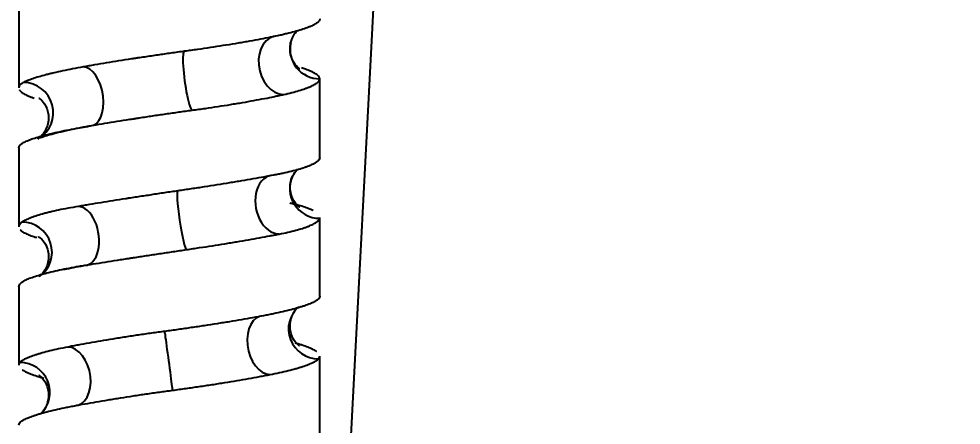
# Model space of a CAD drawing. Header units: millimetres. Extents: x 6110 to 6704, y -2661 to -1821.
# Drawn here: x 6587.32 to 6599.22, y -2411.13 to -2406 of the extents above; entities that cross this region are included whole.
import ezdxf

# ---------------------------------------------------------------- set-up
doc = ezdxf.new("R2010")
doc.units = ezdxf.units.MM
doc.header["$LTSCALE"] = 0.1
doc.linetypes.add('HIDDEN2', pattern=[4.7625, 3.175, -1.5875])
doc.layers.add('1', color=4, linetype='HIDDEN2', lineweight=13)
doc.layers.add('DIM', color=3, linetype='Continuous', lineweight=9)
doc.styles.get("Standard").update_dxf_attribs({"font": 'arial.ttf'})
doc.dimstyles.new('ISO-25', dxfattribs={"dimtxt": 2.5, "dimasz": 2.5, "dimexe": 1.25, "dimexo": 0.625, "dimtad": 1, "dimlfac": 5, "dimtxsty": 'Standard', "dimcen": 2.5, "dimadec": 0, "dimazin": 0, "dimtfac": 1, "dimtmove": 0, "dimatfit": 3, "dimfxl": 1, "dimarcsym": 0})

# ---------------------------------------------------------------- blocks, each defined once
blk = doc.blocks.new('*D44')
at = {"layer": 'Defpoints', "color": 0, "transparency": 16777216}
for p in [(6511.558, -2398.849), (6619.617, -2532.542), (6619.617, -2547.836)]:
    blk.add_point(p, dxfattribs=at)
at = {"layer": 'DIM', "color": 0, "lineweight": -2, "transparency": 16777216}
for p, q in [((6511.558, -2399.474), (6511.558, -2549.086)), ((6619.617, -2533.167), (6619.617, -2549.086)), ((6516.558, -2547.836), (6614.617, -2547.836))]:
    blk.add_line(p, q, dxfattribs=at)
at = {"layer": 'DIM', "color": 0, "transparency": 16777216}
for points in [[(6516.558, -2547.003), (6516.558, -2548.669), (6511.558, -2547.836)], [(6614.617, -2547.003), (6614.617, -2548.669), (6619.617, -2547.836)]]:
    blk.add_solid(points, dxfattribs=at)
at = {"layer": 'DIM', "color": 0, "transparency": 16777216, "insert": (6565.588, -2544.206), "char_height": 5, "attachment_point": 5, "bg_fill": 3, "box_fill_scale": 1.1, "bg_fill_color": 256, "bg_fill_true_color": 13158600, "bg_fill_transparency": 0}
blk.add_mtext('432,2', dxfattribs=at)

msp = doc.modelspace()

# ---------------------------------------------------------------- hatches: boundary and pattern name
at = {"layer": 'DIM'}
h = msp.add_hatch(dxfattribs=at)
h.set_pattern_fill('ANSI31', color=2)
edge = h.paths.add_edge_path()
edge.add_line((6619.617, -2595.98), (6619.617, -1962.206))
edge.add_line((6634.617, -1966.11), (6619.617, -1966.11))
edge.add_line((6634.617, -2610.98), (6634.617, -1966.11))
edge.add_line((6634.617, -2610.98), (6184.457, -2610.98))
edge.add_line((6619.617, -2595.98), (6184.457, -2595.98))
edge.add_line((6184.457, -2610.98), (6184.457, -2595.98))

# ---------------------------------------------------------------- linework, layer by layer
at = {"layer": '1', "color": 7, "linetype": 'Continuous', "lineweight": -3}
for p, q in [((6592.646, -2389.547), (6591.177, -2417.587)), ((6587.317, -2405.882), (6587.317, -2406.87)), ((6591.117, -2407.747), (6591.117, -2406.755)), ((6587.317, -2407.628), (6587.317, -2408.623)), ((6591.117, -2408.554), (6591.117, -2408.505)), ((6591.117, -2409.498), (6591.117, -2408.554)), ((6587.317, -2409.381), (6587.317, -2410.371)), ((6591.117, -2411.245), (6591.117, -2410.256))]:
    msp.add_line(p, q, dxfattribs=at)
for centre, major_axis, ratio, start_param, end_param in [((6590.624, -2406.582), (0.08, -0.366), 0.732351, 2.983658, 6.122305), ((6591.116, -2406.384), (0.366, -0.08), 0.990575, 3.135035, 4.928753), ((6589.457, -2406.78), (0.05, -0.372), 0.125124, 3.123834, 6.265728), ((6588.175, -2406.976), (0.065, -0.369), 0.543238, 6.190389, 9.32937), ((6587.393, -2407.172), (0.162, -0.338), 0.951797, 0.046394, 2.714074), ((6590.571, -2408.343), (0.071, -0.368), 0.706492, 3.006114, 6.147829), ((6591.112, -2408.145), (0.339, -0.161), 0.986896, 3.14199, 5.159563), ((6589.379, -2408.541), (0.055, -0.371), 0.083647, 3.129884, 6.268747), ((6588.109, -2408.738), (0.061, -0.37), 0.577825, 6.188621, 9.330405), ((6587.372, -2408.934), (0.196, -0.319), 0.961271, 0.043245, 2.606319), ((6591.093, -2409.92), (0.244, -0.285), 0.978635, 3.143304, 5.585263), ((6590.447, -2410.118), (0.071, -0.368), 0.640321, 3.019478, 6.158425), ((6589.21, -2410.316), (0.05, -0.372), 0.003422, 0.000061, 3.141885), ((6587.976, -2410.513), (0.071, -0.368), 0.646558, 6.161053, 9.29969), ((6587.339, -2410.709), (0.249, -0.281), 0.979864, 0.022465, 2.426472)]:
    msp.add_ellipse(centre, major_axis=major_axis, ratio=ratio, start_param=start_param, end_param=end_param, dxfattribs=at)
for points, knots in [([(6591.114, -2406.013), (6591.111, -2406.02), (6591.105, -2406.028), (6591.089, -2406.044), (6591.068, -2406.06), (6591.037, -2406.076), (6591.011, -2406.089), (6591.001, -2406.093), (6590.986, -2406.099), (6590.981, -2406.101), (6590.97, -2406.106), (6590.965, -2406.108), (6590.937, -2406.118), (6590.912, -2406.127), (6590.858, -2406.144), (6590.8, -2406.161), (6590.734, -2406.178), (6590.681, -2406.19), (6590.663, -2406.194), (6590.635, -2406.201), (6590.626, -2406.203), (6590.607, -2406.207), (6590.597, -2406.209), (6590.587, -2406.211)], [0, 0, 0, 0, 0.125, 0.125, 0.25, 0.375, 0.375, 0.4375, 0.4375, 0.46875, 0.46875, 0.5, 0.5, 0.625, 0.625, 0.75, 0.875, 0.875, 0.9375, 0.9375, 0.96875, 0.96875, 1, 1, 1, 1]), ([(6590.587, -2406.211), (6590.548, -2406.219), (6590.507, -2406.228), (6590.423, -2406.244), (6590.336, -2406.261), (6590.243, -2406.278), (6590.172, -2406.291), (6590.135, -2406.297), (6590.098, -2406.303), (6590.073, -2406.308), (6590.06, -2406.31), (6589.997, -2406.32), (6589.946, -2406.328), (6589.842, -2406.345), (6589.736, -2406.361), (6589.628, -2406.377), (6589.519, -2406.393), (6589.463, -2406.4), (6589.407, -2406.408)], [0, 0, 0, 0, 0.125, 0.125, 0.25, 0.375, 0.375, 0.4375, 0.46875, 0.46875, 0.5, 0.5, 0.625, 0.625, 0.75, 0.875, 0.875, 1, 1, 1, 1]), ([(6590.749, -2406.305), (6590.765, -2406.256), (6590.792, -2406.189), (6590.829, -2406.151), (6590.841, -2406.141)], [0, 0, 0, 0, 0.571236, 1, 1, 1, 1]), ([(6590.865, -2406.63), (6590.865, -2406.63), (6590.861, -2406.628), (6590.83, -2406.607), (6590.763, -2406.519), (6590.736, -2406.4), (6590.745, -2406.328), (6590.749, -2406.305)], [0, 0, 0, 0, 0.105137, 0.35209, 0.595672, 0.874903, 1, 1, 1, 1]), ([(6589.407, -2406.408), (6589.351, -2406.415), (6589.294, -2406.423), (6589.182, -2406.439), (6589.07, -2406.455), (6588.959, -2406.471), (6588.876, -2406.484), (6588.849, -2406.488), (6588.807, -2406.494), (6588.793, -2406.496), (6588.766, -2406.5), (6588.752, -2406.502), (6588.684, -2406.513), (6588.63, -2406.521), (6588.525, -2406.538), (6588.421, -2406.555), (6588.322, -2406.572), (6588.248, -2406.584), (6588.224, -2406.589), (6588.188, -2406.595), (6588.177, -2406.597), (6588.153, -2406.601), (6588.141, -2406.603), (6588.13, -2406.605)], [0, 0, 0, 0, 0.125, 0.125, 0.25, 0.375, 0.375, 0.4375, 0.4375, 0.46875, 0.46875, 0.5, 0.5, 0.625, 0.625, 0.75, 0.875, 0.875, 0.9375, 0.9375, 0.96875, 0.96875, 1, 1, 1, 1]), ([(6588.13, -2406.605), (6588.084, -2406.613), (6588.039, -2406.622), (6587.954, -2406.638), (6587.872, -2406.655), (6587.797, -2406.672), (6587.743, -2406.684), (6587.717, -2406.69), (6587.692, -2406.697), (6587.675, -2406.701), (6587.667, -2406.703), (6587.627, -2406.713), (6587.597, -2406.722), (6587.541, -2406.738), (6587.49, -2406.754), (6587.448, -2406.77), (6587.42, -2406.782), (6587.411, -2406.786), (6587.394, -2406.793), (6587.387, -2406.797), (6587.379, -2406.801)], [0, 0, 0, 0, 0.125, 0.125, 0.25, 0.375, 0.375, 0.4375, 0.46875, 0.46875, 0.5, 0.5, 0.625, 0.625, 0.75, 0.875, 0.875, 0.9375, 0.9375, 1, 1, 1, 1]), ([(6591.117, -2406.756), (6591.117, -2406.748), (6591.115, -2406.74), (6591.106, -2406.725), (6591.091, -2406.709), (6591.067, -2406.692), (6591.045, -2406.68), (6591.037, -2406.676), (6591.024, -2406.669), (6591.02, -2406.667), (6591.011, -2406.663), (6591.006, -2406.661), (6590.982, -2406.65), (6590.96, -2406.642), (6590.921, -2406.628), (6590.904, -2406.622), (6590.887, -2406.617)], [0, 0, 0, 0, 0.177172, 0.177172, 0.354343, 0.531515, 0.531515, 0.6201, 0.6201, 0.664393, 0.664393, 0.708686, 0.708686, 0.885858, 0.885858, 1, 1, 1, 1]), ([(6587.379, -2406.801), (6587.365, -2406.808), (6587.353, -2406.816), (6587.334, -2406.832), (6587.321, -2406.847), (6587.317, -2406.862), (6587.317, -2406.87)], [0, 0, 0, 0, 0.344473, 0.344473, 0.688947, 1, 1, 1, 1]), ([(6590.66, -2406.953), (6590.697, -2406.945), (6590.731, -2406.937), (6590.796, -2406.92), (6590.857, -2406.903), (6590.909, -2406.886), (6590.945, -2406.874), (6590.962, -2406.867), (6590.978, -2406.861), (6590.988, -2406.857), (6590.993, -2406.855), (6591.018, -2406.844), (6591.035, -2406.836), (6591.064, -2406.819), (6591.089, -2406.803), (6591.104, -2406.787), (6591.114, -2406.771), (6591.117, -2406.764), (6591.117, -2406.756)], [0, 0, 0, 0, 0.125, 0.125, 0.25, 0.375, 0.375, 0.4375, 0.46875, 0.46875, 0.5, 0.5, 0.625, 0.625, 0.75, 0.875, 0.875, 1, 1, 1, 1]), ([(6587.324, -2406.893), (6587.325, -2406.894), (6587.326, -2406.896), (6587.332, -2406.905), (6587.34, -2406.914), (6587.361, -2406.931), (6587.387, -2406.947), (6587.422, -2406.964), (6587.452, -2406.977), (6587.462, -2406.981), (6587.479, -2406.987), (6587.485, -2406.989), (6587.497, -2406.993), (6587.503, -2406.995), (6587.509, -2406.998)], [0, 0, 0, 0, 0.041081, 0.041081, 0.280811, 0.280811, 0.520541, 0.76027, 0.76027, 0.880135, 0.880135, 0.940068, 0.940068, 1, 1, 1, 1]), ([(6587.57, -2406.998), (6587.57, -2406.998), (6587.582, -2407.004), (6587.643, -2407.062), (6587.703, -2407.197), (6587.686, -2407.362), (6587.612, -2407.471), (6587.564, -2407.506), (6587.555, -2407.512), (6587.555, -2407.511)], [0, 0, 0, 0, 0.135265, 0.275243, 0.432302, 0.613363, 0.763877, 0.892104, 1, 1, 1, 1]), ([(6589.506, -2407.151), (6589.562, -2407.144), (6589.618, -2407.136), (6589.727, -2407.12), (6589.834, -2407.104), (6589.938, -2407.088), (6590.015, -2407.075), (6590.041, -2407.071), (6590.079, -2407.065), (6590.091, -2407.063), (6590.116, -2407.059), (6590.129, -2407.056), (6590.19, -2407.046), (6590.238, -2407.037), (6590.331, -2407.02), (6590.421, -2407.004), (6590.504, -2406.987), (6590.564, -2406.974), (6590.584, -2406.97), (6590.613, -2406.964), (6590.623, -2406.961), (6590.642, -2406.957), (6590.651, -2406.955), (6590.66, -2406.953)], [0, 0, 0, 0, 0.125, 0.125, 0.25, 0.375, 0.375, 0.4375, 0.4375, 0.46875, 0.46875, 0.5, 0.5, 0.625, 0.625, 0.75, 0.875, 0.875, 0.9375, 0.9375, 0.96875, 0.96875, 1, 1, 1, 1]), ([(6588.221, -2407.347), (6588.269, -2407.339), (6588.318, -2407.331), (6588.417, -2407.314), (6588.519, -2407.298), (6588.624, -2407.281), (6588.704, -2407.268), (6588.731, -2407.264), (6588.772, -2407.258), (6588.786, -2407.256), (6588.813, -2407.251), (6588.827, -2407.249), (6588.896, -2407.239), (6588.951, -2407.23), (6589.062, -2407.214), (6589.173, -2407.198), (6589.284, -2407.182), (6589.395, -2407.166), (6589.451, -2407.159), (6589.506, -2407.151)], [0, 0, 0, 0, 0.125, 0.125, 0.25, 0.375, 0.375, 0.4375, 0.4375, 0.46875, 0.46875, 0.5, 0.5, 0.625, 0.625, 0.75, 0.875, 0.875, 1, 1, 1, 1]), ([(6587.407, -2407.544), (6587.424, -2407.537), (6587.444, -2407.529), (6587.487, -2407.513), (6587.535, -2407.497), (6587.592, -2407.481), (6587.638, -2407.469), (6587.654, -2407.465), (6587.678, -2407.458), (6587.687, -2407.456), (6587.703, -2407.452), (6587.712, -2407.45), (6587.756, -2407.439), (6587.792, -2407.431), (6587.869, -2407.414), (6587.949, -2407.397), (6588.035, -2407.381), (6588.103, -2407.368), (6588.126, -2407.364), (6588.161, -2407.358), (6588.173, -2407.356), (6588.197, -2407.351), (6588.209, -2407.349), (6588.221, -2407.347)], [0, 0, 0, 0, 0.125, 0.125, 0.25, 0.375, 0.375, 0.4375, 0.4375, 0.46875, 0.46875, 0.5, 0.5, 0.625, 0.625, 0.75, 0.875, 0.875, 0.9375, 0.9375, 0.96875, 0.96875, 1, 1, 1, 1]), ([(6587.555, -2407.511), (6587.565, -2407.506), (6587.605, -2407.49), (6587.759, -2407.443), (6587.986, -2407.392), (6588.165, -2407.359), (6588.239, -2407.346)], [0, 0, 0, 0, 0.191864, 0.465081, 0.794841, 1, 1, 1, 1]), ([(6587.317, -2407.628), (6587.317, -2407.624), (6587.318, -2407.619), (6587.322, -2407.607), (6587.331, -2407.591), (6587.351, -2407.575), (6587.369, -2407.563), (6587.376, -2407.559), (6587.391, -2407.552), (6587.399, -2407.548), (6587.407, -2407.544)], [0, 0, 0, 0, 0.146753, 0.146753, 0.431169, 0.715584, 0.715584, 0.857792, 0.857792, 1, 1, 1, 1]), ([(6591.108, -2407.774), (6591.103, -2407.783), (6591.095, -2407.791), (6591.074, -2407.808), (6591.048, -2407.825), (6591.014, -2407.841), (6590.984, -2407.854), (6590.974, -2407.858), (6590.957, -2407.865), (6590.951, -2407.867), (6590.94, -2407.871), (6590.934, -2407.873), (6590.903, -2407.884), (6590.876, -2407.892), (6590.819, -2407.909), (6590.758, -2407.925), (6590.689, -2407.941), (6590.633, -2407.953), (6590.615, -2407.956), (6590.586, -2407.962), (6590.576, -2407.964), (6590.556, -2407.968), (6590.546, -2407.97), (6590.536, -2407.972)], [0, 0, 0, 0, 0.125, 0.125, 0.25, 0.375, 0.375, 0.4375, 0.4375, 0.46875, 0.46875, 0.5, 0.5, 0.625, 0.625, 0.75, 0.875, 0.875, 0.9375, 0.9375, 0.96875, 0.96875, 1, 1, 1, 1]), ([(6591.117, -2407.747), (6591.117, -2407.748), (6591.117, -2407.749), (6591.116, -2407.758), (6591.114, -2407.766), (6591.108, -2407.774)], [0, 0, 0, 0, 0.113477, 0.113477, 1, 1, 1, 1]), ([(6590.774, -2407.984), (6590.796, -2407.949), (6590.818, -2407.915), (6590.837, -2407.896), (6590.84, -2407.893)], [0, 0, 0, 0, 0.78953, 1, 1, 1, 1]), ([(6590.536, -2407.972), (6590.495, -2407.979), (6590.452, -2407.987), (6590.365, -2408.003), (6590.274, -2408.019), (6590.178, -2408.035), (6590.104, -2408.048), (6590.067, -2408.054), (6590.028, -2408.061), (6590.002, -2408.065), (6589.989, -2408.067), (6589.925, -2408.078), (6589.872, -2408.086), (6589.766, -2408.103), (6589.658, -2408.12), (6589.549, -2408.137), (6589.438, -2408.153), (6589.382, -2408.162), (6589.325, -2408.17)], [0, 0, 0, 0, 0.125, 0.125, 0.25, 0.375, 0.375, 0.4375, 0.46875, 0.46875, 0.5, 0.5, 0.625, 0.625, 0.75, 0.875, 0.875, 1, 1, 1, 1]), ([(6590.864, -2408.376), (6590.864, -2408.376), (6590.855, -2408.37), (6590.8, -2408.322), (6590.735, -2408.194), (6590.742, -2408.061), (6590.767, -2407.998), (6590.774, -2407.984)], [0, 0, 0, 0, 0.181215, 0.39931, 0.63991, 0.922811, 1, 1, 1, 1]), ([(6589.325, -2408.17), (6589.269, -2408.178), (6589.213, -2408.186), (6589.101, -2408.203), (6588.99, -2408.22), (6588.88, -2408.237), (6588.798, -2408.249), (6588.771, -2408.253), (6588.73, -2408.26), (6588.717, -2408.262), (6588.69, -2408.266), (6588.676, -2408.268), (6588.609, -2408.279), (6588.556, -2408.287), (6588.453, -2408.303), (6588.352, -2408.319), (6588.255, -2408.335), (6588.184, -2408.347), (6588.16, -2408.351), (6588.114, -2408.359), (6588.091, -2408.362), (6588.069, -2408.366)], [0, 0, 0, 0, 0.125, 0.125, 0.25, 0.375, 0.375, 0.4375, 0.4375, 0.46875, 0.46875, 0.5, 0.5, 0.625, 0.625, 0.75, 0.875, 0.875, 0.9375, 0.9375, 1, 1, 1, 1]), ([(6588.069, -2408.366), (6588.023, -2408.374), (6587.98, -2408.382), (6587.897, -2408.397), (6587.817, -2408.413), (6587.745, -2408.429), (6587.694, -2408.442), (6587.669, -2408.448), (6587.645, -2408.454), (6587.629, -2408.458), (6587.622, -2408.461), (6587.584, -2408.471), (6587.556, -2408.48), (6587.504, -2408.496), (6587.457, -2408.513), (6587.419, -2408.53), (6587.394, -2408.542), (6587.386, -2408.547), (6587.376, -2408.553), (6587.372, -2408.555), (6587.366, -2408.559), (6587.362, -2408.561), (6587.36, -2408.563)], [0, 0, 0, 0, 0.125, 0.125, 0.25, 0.375, 0.375, 0.4375, 0.46875, 0.46875, 0.5, 0.5, 0.625, 0.625, 0.75, 0.875, 0.875, 0.9375, 0.9375, 0.96875, 0.96875, 1, 1, 1, 1]), ([(6591.032, -2408.419), (6591.032, -2408.419), (6591.032, -2408.419), (6591.016, -2408.411), (6590.997, -2408.403), (6590.957, -2408.387), (6590.912, -2408.371), (6590.859, -2408.355), (6590.816, -2408.344), (6590.801, -2408.34), (6590.77, -2408.333), (6590.755, -2408.329), (6590.738, -2408.325)], [0, 0, 0, 0, 0.002896, 0.002896, 0.252172, 0.252172, 0.501448, 0.750724, 0.750724, 0.875362, 0.875362, 1, 1, 1, 1]), ([(6587.36, -2408.563), (6587.348, -2408.571), (6587.338, -2408.58), (6587.325, -2408.596), (6587.319, -2408.608), (6587.317, -2408.62), (6587.317, -2408.623)], [0, 0, 0, 0, 0.415517, 0.415517, 0.831033, 1, 1, 1, 1]), ([(6590.606, -2408.715), (6590.645, -2408.707), (6590.681, -2408.7), (6590.75, -2408.684), (6590.815, -2408.668), (6590.872, -2408.651), (6590.911, -2408.639), (6590.93, -2408.633), (6590.948, -2408.626), (6590.96, -2408.622), (6590.965, -2408.62), (6590.992, -2408.609), (6591.012, -2408.601), (6591.046, -2408.584), (6591.075, -2408.567), (6591.094, -2408.55), (6591.108, -2408.533), (6591.113, -2408.525), (6591.116, -2408.516)], [0, 0, 0, 0, 0.125, 0.125, 0.25, 0.375, 0.375, 0.4375, 0.46875, 0.46875, 0.5, 0.5, 0.625, 0.625, 0.75, 0.875, 0.875, 1, 1, 1, 1]), ([(6587.333, -2408.66), (6587.334, -2408.661), (6587.335, -2408.662), (6587.344, -2408.671), (6587.354, -2408.68), (6587.38, -2408.696), (6587.41, -2408.712), (6587.449, -2408.728), (6587.482, -2408.74), (6587.494, -2408.744), (6587.518, -2408.751), (6587.531, -2408.755), (6587.545, -2408.759)], [0, 0, 0, 0, 0.03285, 0.03285, 0.274638, 0.274638, 0.516425, 0.758213, 0.758213, 0.879106, 0.879106, 1, 1, 1, 1]), ([(6589.433, -2408.912), (6589.489, -2408.904), (6589.544, -2408.895), (6589.654, -2408.879), (6589.761, -2408.862), (6589.867, -2408.845), (6589.944, -2408.833), (6589.97, -2408.829), (6590.008, -2408.822), (6590.021, -2408.82), (6590.047, -2408.816), (6590.059, -2408.814), (6590.122, -2408.803), (6590.171, -2408.795), (6590.265, -2408.778), (6590.357, -2408.762), (6590.444, -2408.746), (6590.506, -2408.734), (6590.526, -2408.731), (6590.567, -2408.723), (6590.586, -2408.719), (6590.606, -2408.715)], [0, 0, 0, 0, 0.125, 0.125, 0.25, 0.375, 0.375, 0.4375, 0.4375, 0.46875, 0.46875, 0.5, 0.5, 0.625, 0.625, 0.75, 0.875, 0.875, 0.9375, 0.9375, 1, 1, 1, 1]), ([(6587.565, -2408.748), (6587.565, -2408.748), (6587.572, -2408.752), (6587.62, -2408.788), (6587.692, -2408.905), (6587.699, -2409.074), (6587.633, -2409.202), (6587.583, -2409.244), (6587.571, -2409.253), (6587.568, -2409.254)], [0, 0, 0, 0, 0.100874, 0.253121, 0.416259, 0.612936, 0.783096, 0.924672, 1, 1, 1, 1]), ([(6588.15, -2409.11), (6588.197, -2409.102), (6588.245, -2409.094), (6588.343, -2409.079), (6588.444, -2409.063), (6588.548, -2409.046), (6588.628, -2409.034), (6588.655, -2409.03), (6588.696, -2409.023), (6588.709, -2409.021), (6588.737, -2409.017), (6588.751, -2409.015), (6588.819, -2409.004), (6588.875, -2408.996), (6588.985, -2408.979), (6589.097, -2408.962), (6589.208, -2408.945), (6589.32, -2408.929), (6589.377, -2408.92), (6589.433, -2408.912)], [0, 0, 0, 0, 0.125, 0.125, 0.25, 0.375, 0.375, 0.4375, 0.4375, 0.46875, 0.46875, 0.5, 0.5, 0.625, 0.625, 0.75, 0.875, 0.875, 1, 1, 1, 1]), ([(6587.385, -2409.305), (6587.4, -2409.297), (6587.418, -2409.289), (6587.457, -2409.272), (6587.5, -2409.256), (6587.552, -2409.239), (6587.595, -2409.226), (6587.609, -2409.222), (6587.632, -2409.216), (6587.64, -2409.214), (6587.656, -2409.21), (6587.664, -2409.208), (6587.705, -2409.197), (6587.74, -2409.189), (6587.812, -2409.172), (6587.888, -2409.156), (6587.971, -2409.14), (6588.036, -2409.129), (6588.058, -2409.125), (6588.103, -2409.117), (6588.126, -2409.113), (6588.15, -2409.11)], [0, 0, 0, 0, 0.125, 0.125, 0.25, 0.375, 0.375, 0.4375, 0.4375, 0.46875, 0.46875, 0.5, 0.5, 0.625, 0.625, 0.75, 0.875, 0.875, 0.9375, 0.9375, 1, 1, 1, 1]), ([(6587.885, -2409.161), (6587.897, -2409.159), (6587.982, -2409.141), (6588.078, -2409.123), (6588.17, -2409.108)], [0, 0, 0, 0, 0.141323, 1, 1, 1, 1]), ([(6587.317, -2409.382), (6587.317, -2409.381), (6587.317, -2409.381), (6587.317, -2409.372), (6587.323, -2409.355), (6587.338, -2409.339), (6587.353, -2409.326), (6587.358, -2409.322), (6587.368, -2409.316), (6587.371, -2409.314), (6587.378, -2409.31), (6587.382, -2409.307), (6587.385, -2409.305)], [0, 0, 0, 0, 0.012138, 0.012138, 0.341425, 0.670713, 0.670713, 0.835356, 0.835356, 0.917678, 0.917678, 1, 1, 1, 1]), ([(6591.085, -2409.549), (6591.074, -2409.556), (6591.062, -2409.564), (6591.031, -2409.58), (6590.996, -2409.596), (6590.952, -2409.612), (6590.915, -2409.625), (6590.902, -2409.629), (6590.882, -2409.635), (6590.875, -2409.637), (6590.861, -2409.642), (6590.854, -2409.644), (6590.818, -2409.654), (6590.787, -2409.663), (6590.721, -2409.68), (6590.651, -2409.697), (6590.574, -2409.714), (6590.513, -2409.726), (6590.492, -2409.731), (6590.46, -2409.737), (6590.449, -2409.739), (6590.428, -2409.743), (6590.417, -2409.745), (6590.406, -2409.747)], [0, 0, 0, 0, 0.125, 0.125, 0.25, 0.375, 0.375, 0.4375, 0.4375, 0.46875, 0.46875, 0.5, 0.5, 0.625, 0.625, 0.75, 0.875, 0.875, 0.9375, 0.9375, 0.96875, 0.96875, 1, 1, 1, 1]), ([(6591.117, -2409.499), (6591.117, -2409.5), (6591.117, -2409.509), (6591.114, -2409.518), (6591.103, -2409.533), (6591.095, -2409.541), (6591.085, -2409.549)], [0, 0, 0, 0, 0.047061, 0.52353, 0.52353, 1, 1, 1, 1]), ([(6590.406, -2409.747), (6590.362, -2409.756), (6590.316, -2409.764), (6590.223, -2409.781), (6590.128, -2409.797), (6590.028, -2409.814), (6589.951, -2409.827), (6589.925, -2409.831), (6589.886, -2409.837), (6589.873, -2409.839), (6589.846, -2409.844), (6589.833, -2409.846), (6589.766, -2409.856), (6589.712, -2409.865), (6589.604, -2409.881), (6589.495, -2409.897), (6589.384, -2409.913), (6589.273, -2409.929), (6589.217, -2409.936), (6589.16, -2409.944)], [0, 0, 0, 0, 0.125, 0.125, 0.25, 0.375, 0.375, 0.4375, 0.4375, 0.46875, 0.46875, 0.5, 0.5, 0.625, 0.625, 0.75, 0.875, 0.875, 1, 1, 1, 1]), ([(6590.863, -2410.128), (6590.863, -2410.128), (6590.862, -2410.128), (6590.843, -2410.118), (6590.776, -2410.043), (6590.728, -2409.9), (6590.749, -2409.79), (6590.77, -2409.743)], [0, 0, 0, 0, 0.023005, 0.259119, 0.478268, 0.728475, 1, 1, 1, 1]), ([(6589.16, -2409.944), (6589.103, -2409.952), (6589.047, -2409.959), (6588.935, -2409.975), (6588.825, -2409.991), (6588.716, -2410.007), (6588.636, -2410.02), (6588.609, -2410.024), (6588.569, -2410.03), (6588.556, -2410.032), (6588.529, -2410.037), (6588.516, -2410.039), (6588.451, -2410.049), (6588.399, -2410.058), (6588.3, -2410.075), (6588.203, -2410.091), (6588.111, -2410.108), (6588.043, -2410.121), (6588.021, -2410.125), (6587.989, -2410.131), (6587.978, -2410.133), (6587.957, -2410.137), (6587.946, -2410.139), (6587.936, -2410.142)], [0, 0, 0, 0, 0.125, 0.125, 0.25, 0.375, 0.375, 0.4375, 0.4375, 0.46875, 0.46875, 0.5, 0.5, 0.625, 0.625, 0.75, 0.875, 0.875, 0.9375, 0.9375, 0.96875, 0.96875, 1, 1, 1, 1]), ([(6587.936, -2410.142), (6587.894, -2410.15), (6587.854, -2410.158), (6587.779, -2410.175), (6587.707, -2410.191), (6587.643, -2410.208), (6587.598, -2410.221), (6587.577, -2410.227), (6587.556, -2410.233), (6587.542, -2410.237), (6587.536, -2410.24), (6587.504, -2410.25), (6587.48, -2410.258), (6587.438, -2410.275), (6587.4, -2410.291), (6587.372, -2410.307), (6587.348, -2410.322), (6587.339, -2410.33), (6587.332, -2410.337)], [0, 0, 0, 0, 0.125, 0.125, 0.25, 0.375, 0.375, 0.4375, 0.46875, 0.46875, 0.5, 0.5, 0.625, 0.625, 0.75, 0.875, 0.875, 1, 1, 1, 1]), ([(6591.076, -2410.199), (6591.074, -2410.198), (6591.072, -2410.196), (6591.058, -2410.186), (6591.043, -2410.178), (6591.008, -2410.161), (6590.969, -2410.144), (6590.921, -2410.127), (6590.881, -2410.114), (6590.868, -2410.11), (6590.846, -2410.104), (6590.839, -2410.102), (6590.824, -2410.097), (6590.816, -2410.095), (6590.808, -2410.093)], [0, 0, 0, 0, 0.042118, 0.042118, 0.281589, 0.281589, 0.521059, 0.76053, 0.76053, 0.880265, 0.880265, 0.940132, 0.940132, 1, 1, 1, 1]), ([(6591.101, -2410.292), (6591.108, -2410.284), (6591.113, -2410.277), (6591.117, -2410.265), (6591.117, -2410.261), (6591.117, -2410.257)], [0, 0, 0, 0, 0.675115, 0.675115, 1, 1, 1, 1]), ([(6587.332, -2410.337), (6587.325, -2410.345), (6587.32, -2410.353), (6587.318, -2410.363), (6587.317, -2410.367), (6587.317, -2410.37)], [0, 0, 0, 0, 0.716266, 0.716266, 1, 1, 1, 1]), ([(6590.488, -2410.489), (6590.53, -2410.481), (6590.57, -2410.473), (6590.646, -2410.456), (6590.719, -2410.439), (6590.783, -2410.422), (6590.829, -2410.41), (6590.851, -2410.403), (6590.871, -2410.397), (6590.885, -2410.393), (6590.892, -2410.391), (6590.925, -2410.38), (6590.948, -2410.372), (6590.991, -2410.355), (6591.03, -2410.339), (6591.059, -2410.323), (6591.083, -2410.307), (6591.093, -2410.3), (6591.101, -2410.292)], [0, 0, 0, 0, 0.125, 0.125, 0.25, 0.375, 0.375, 0.4375, 0.46875, 0.46875, 0.5, 0.5, 0.625, 0.625, 0.75, 0.875, 0.875, 1, 1, 1, 1]), ([(6587.361, -2410.429), (6587.363, -2410.431), (6587.365, -2410.432), (6587.38, -2410.442), (6587.396, -2410.451), (6587.431, -2410.467), (6587.471, -2410.484), (6587.52, -2410.501), (6587.56, -2410.513), (6587.574, -2410.518), (6587.596, -2410.524), (6587.603, -2410.526), (6587.618, -2410.53), (6587.626, -2410.532), (6587.634, -2410.534)], [0, 0, 0, 0, 0.041946, 0.041946, 0.281459, 0.281459, 0.520973, 0.760486, 0.760486, 0.880243, 0.880243, 0.940122, 0.940122, 1, 1, 1, 1]), ([(6587.57, -2410.497), (6587.57, -2410.497), (6587.571, -2410.497), (6587.587, -2410.506), (6587.653, -2410.576), (6587.705, -2410.716), (6587.68, -2410.878), (6587.619, -2410.96), (6587.593, -2410.985), (6587.588, -2410.99)], [0, 0, 0, 0, 0.011854, 0.196675, 0.365871, 0.558269, 0.776454, 0.955214, 1, 1, 1, 1]), ([(6589.26, -2410.687), (6589.317, -2410.68), (6589.373, -2410.672), (6589.485, -2410.656), (6589.595, -2410.64), (6589.704, -2410.624), (6589.785, -2410.612), (6589.812, -2410.607), (6589.852, -2410.601), (6589.865, -2410.599), (6589.892, -2410.595), (6589.905, -2410.593), (6589.971, -2410.582), (6590.022, -2410.574), (6590.122, -2410.557), (6590.22, -2410.54), (6590.312, -2410.523), (6590.38, -2410.51), (6590.402, -2410.506), (6590.435, -2410.5), (6590.446, -2410.498), (6590.467, -2410.493), (6590.478, -2410.491), (6590.488, -2410.489)], [0, 0, 0, 0, 0.125, 0.125, 0.25, 0.375, 0.375, 0.4375, 0.4375, 0.46875, 0.46875, 0.5, 0.5, 0.625, 0.625, 0.75, 0.875, 0.875, 0.9375, 0.9375, 0.96875, 0.96875, 1, 1, 1, 1]), ([(6588.018, -2410.884), (6588.062, -2410.875), (6588.107, -2410.867), (6588.199, -2410.851), (6588.294, -2410.834), (6588.394, -2410.817), (6588.47, -2410.805), (6588.496, -2410.8), (6588.535, -2410.794), (6588.548, -2410.792), (6588.575, -2410.788), (6588.588, -2410.786), (6588.655, -2410.775), (6588.708, -2410.767), (6588.816, -2410.75), (6588.925, -2410.734), (6589.036, -2410.718), (6589.147, -2410.703), (6589.203, -2410.695), (6589.26, -2410.687)], [0, 0, 0, 0, 0.125, 0.125, 0.25, 0.375, 0.375, 0.4375, 0.4375, 0.46875, 0.46875, 0.5, 0.5, 0.625, 0.625, 0.75, 0.875, 0.875, 1, 1, 1, 1]), ([(6587.347, -2411.081), (6587.357, -2411.073), (6587.369, -2411.065), (6587.399, -2411.05), (6587.433, -2411.034), (6587.477, -2411.018), (6587.513, -2411.005), (6587.526, -2411.001), (6587.546, -2410.995), (6587.552, -2410.993), (6587.566, -2410.988), (6587.573, -2410.986), (6587.609, -2410.976), (6587.64, -2410.967), (6587.705, -2410.951), (6587.774, -2410.934), (6587.851, -2410.917), (6587.911, -2410.904), (6587.932, -2410.9), (6587.964, -2410.894), (6587.974, -2410.892), (6587.996, -2410.888), (6588.007, -2410.886), (6588.018, -2410.884)], [0, 0, 0, 0, 0.125, 0.125, 0.25, 0.375, 0.375, 0.4375, 0.4375, 0.46875, 0.46875, 0.5, 0.5, 0.625, 0.625, 0.75, 0.875, 0.875, 0.9375, 0.9375, 0.96875, 0.96875, 1, 1, 1, 1]), ([(6587.317, -2411.128), (6587.317, -2411.127), (6587.317, -2411.119), (6587.32, -2411.111), (6587.33, -2411.096), (6587.337, -2411.088), (6587.347, -2411.081)], [0, 0, 0, 0, 0.006089, 0.503044, 0.503044, 1, 1, 1, 1])]:
    msp.add_open_spline(points, degree=3, knots=knots, dxfattribs=at)
for points in [[(6591.117, -2405.998), (6591.117, -2406.003), (6591.116, -2406.008), (6591.114, -2406.013)], [(6591.116, -2408.516), (6591.117, -2408.513), (6591.117, -2408.509), (6591.117, -2408.505)]]:
    msp.add_open_spline(points, degree=3, dxfattribs=at)

# ---------------------------------------------------------------- next in the draw order: dimensions: what is measured, and where the dimension line sits
at = {"layer": 'DIM'}
dim = msp.add_linear_dim(base=(6619.617, -2547.836), p1=(6511.558, -2398.849), p2=(6619.617, -2532.542), dimstyle='ISO-25', override={"dimtxt": 5, "dimasz": 5, "dimdec": 1, "dimlfac": 4, "dimadec": 1, "dimtdec": 1, "dimfxl": 1.25, "dimtfill": 1}, dxfattribs=at)
dim.commit()
dim.dimension.update_dxf_attribs({"geometry": '*D44', "text_midpoint": (6565.588, -2544.206)})

doc.saveas('drawing.dxf')
